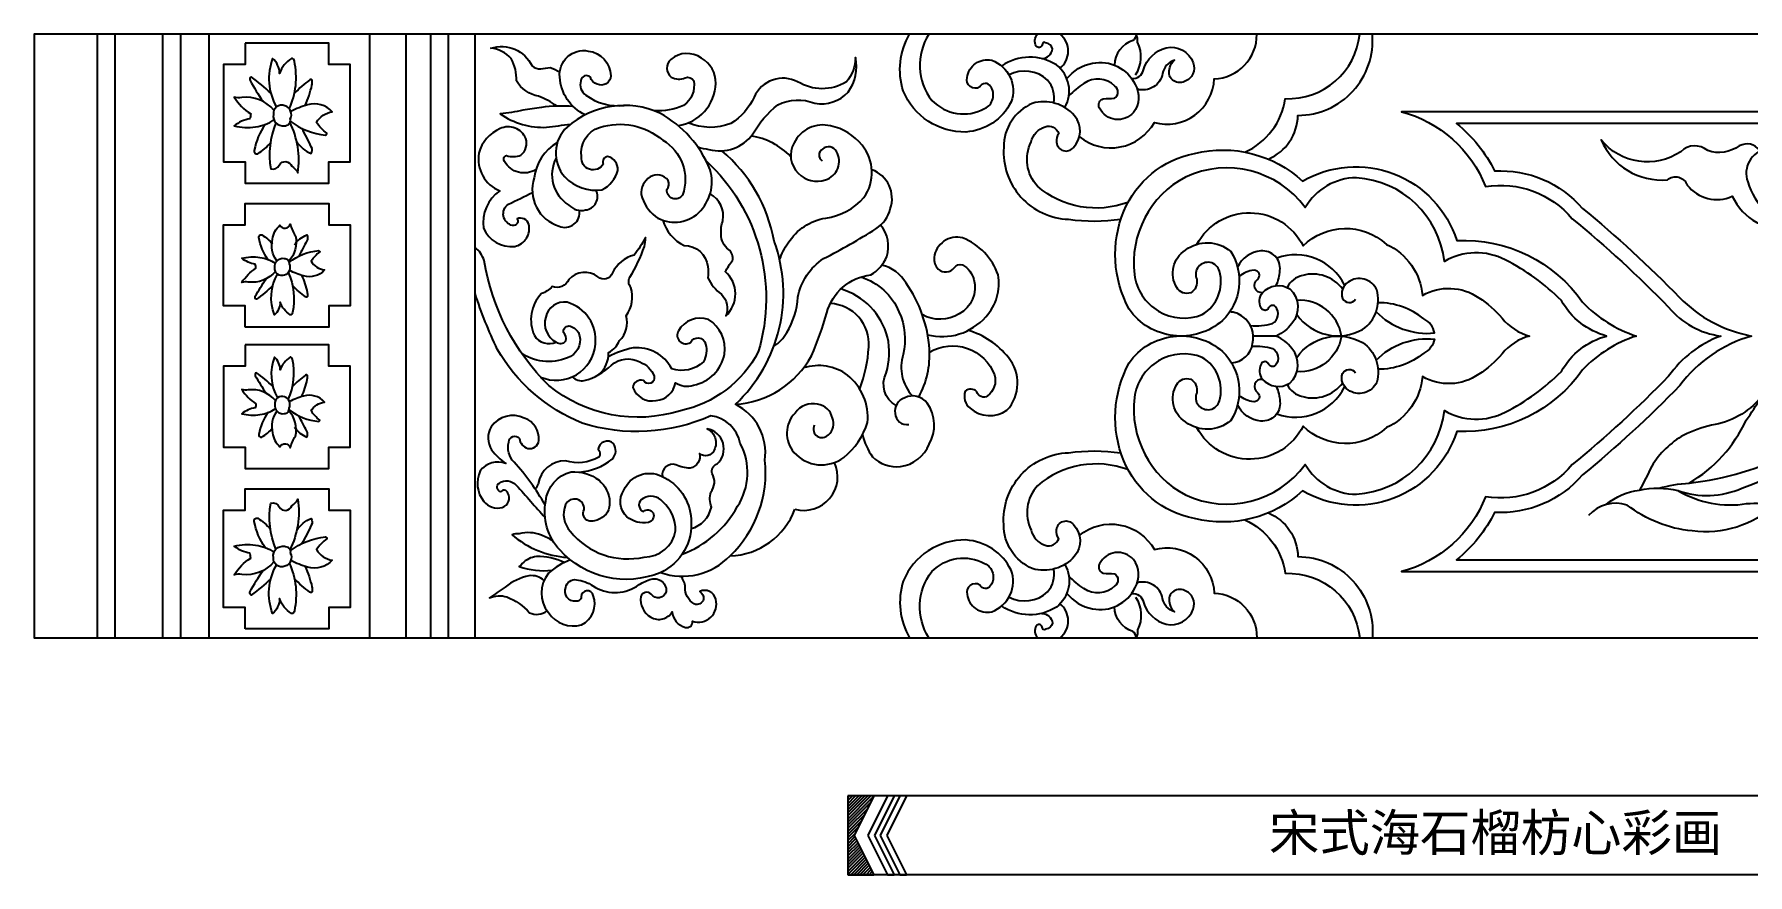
# Model space of a CAD drawing. Extents: x -66030 to 95157, y -13132 to 45879.
# Drawn here: x -51401 to -49981, y 3182 to 3878 of the extents above; entities that cross this region are included whole.
import ezdxf

# ---------------------------------------------------------------- set-up
doc = ezdxf.new("R2010")
doc.units = 0
doc.header["$LTSCALE"] = 100
doc.header["$MEASUREMENT"] = 0
for name, color, linetype in [('3', 11, 'CONTINUOUS'), ('4', 121, 'CONTINUOUS'), ('BH', 21, 'CONTINUOUS'), ('TEXT', 105, 'CONTINUOUS')]:
    doc.layers.add(name, color=color, linetype=linetype)
doc.styles.add('HZ', font='simhei.ttf')

# ---------------------------------------------------------------- blocks, each defined once
blk = doc.blocks.new('A$C4CCE1407')
at = {"layer": '3'}
for p, q in [((0, 65.3), (0, 0)), ((1101.2, 65.3), (0, 65.3)), ((21.6, 65.3), (5.3, 32.6)), ((32.8, 65.3), (16.5, 32.6)), ((38.4, 65.3), (22.1, 32.6)), ((43, 65.3), (26.7, 32.6)), ((48.6, 65.3), (32.3, 32.6)), ((1058.2, 65.3), (1052.6, 65.3)), ((1052.6, 65.3), (1068.9, 32.6)), ((1058.2, 65.3), (1074.5, 32.6)), ((1068.4, 65.3), (1062.8, 65.3)), ((1062.8, 65.3), (1079.1, 32.6)), ((1068.4, 65.3), (1084.7, 32.6)), ((1101.2, 65.3), (1079.6, 65.3)), ((1079.6, 65.3), (1095.9, 32.6)), ((1101.2, 65.3), (1101.2, 0)), ((5.3, 32.6), (21.6, 0)), ((16.5, 32.6), (32.8, 0)), ((22.1, 32.6), (38.4, 0)), ((26.7, 32.6), (43, 0)), ((32.3, 32.6), (48.6, 0)), ((1068.9, 32.6), (1052.6, 0)), ((1074.5, 32.6), (1058.2, 0)), ((1079.1, 32.6), (1062.8, 0)), ((1084.7, 32.6), (1068.4, 0)), ((1095.9, 32.6), (1079.6, 0)), ((0, 0), (21.6, 0)), ((1101.2, 0), (0, 0)), ((32.8, 0), (38.4, 0)), ((43, 0), (48.6, 0)), ((1058.2, 0), (1052.6, 0)), ((1068.4, 0), (1062.8, 0)), ((1101.2, 0), (1079.6, 0))]:
    blk.add_line(p, q, dxfattribs=at)
at = {"layer": 'BH'}
for p, q in [((0, 63.9), (1.3, 65.3)), ((0, 58.8), (6.4, 65.3)), ((0, 61.4), (3.9, 65.3)), ((0, 56.3), (9, 65.3)), ((0, 53.8), (11.5, 65.3)), ((0, 51.2), (14, 65.3)), ((0, 48.7), (16.6, 65.3)), ((0, 46.1), (19.1, 65.3)), ((0, 43.6), (21.5, 65.1)), ((0, 41), (19, 60)), ((1080, 64.6), (1080.6, 65.3)), ((1080.8, 62.9), (1083.2, 65.3)), ((1081.7, 61.2), (1085.7, 65.3)), ((1082.5, 59.5), (1088.3, 65.3)), ((1083.3, 57.8), (1090.8, 65.3)), ((1084.2, 56.1), (1093.4, 65.3)), ((1085, 54.4), (1095.9, 65.3)), ((1085.9, 52.7), (1098.4, 65.3)), ((1086.7, 51), (1101, 65.3)), ((1087.6, 49.3), (1101.2, 62.9)), ((1088.4, 47.6), (1101.2, 60.4)), ((1089.3, 45.9), (1101.2, 57.8)), ((0, 38.5), (16.4, 54.9)), ((0, 35.9), (13.9, 49.8)), ((0, 33.4), (11.3, 44.7)), ((1090.1, 44.2), (1101.2, 55.3)), ((1091, 42.5), (1101.2, 52.8)), ((1091.8, 40.8), (1101.2, 50.2)), ((1092.7, 39.1), (1101.2, 47.7)), ((1093.5, 37.4), (1101.2, 45.1)), ((0, 30.8), (8.8, 39.6)), ((0, 28.3), (6.2, 34.5)), ((0, 25.7), (5.8, 31.6)), ((0, 23.2), (6.7, 29.9)), ((1087.9, 16.5), (1101.2, 29.8)), ((1090.4, 21.6), (1101.2, 32.4)), ((1093, 26.7), (1101.2, 34.9)), ((1094.4, 35.7), (1101.2, 42.6)), ((1095.2, 34), (1101.2, 40)), ((1095.5, 31.8), (1101.2, 37.5)), ((0, 20.7), (7.5, 28.2)), ((0, 18.1), (8.4, 26.5)), ((0, 15.6), (9.2, 24.8)), ((0, 13), (10.1, 23.1)), ((0, 10.5), (10.9, 21.4)), ((0, 7.9), (11.8, 19.7)), ((0, 5.4), (12.6, 18)), ((0, 2.8), (13.5, 16.3)), ((0, 0.3), (14.3, 14.6)), ((1080.2, 1.2), (1101.2, 22.2)), ((1081.6, 0), (1101.2, 19.7)), ((1082.8, 6.3), (1101.2, 24.8)), ((1084.1, 0), (1101.2, 17.1)), ((1085.3, 11.4), (1101.2, 27.3)), ((1086.7, 0), (1101.2, 14.6)), ((2.3, 0), (15.2, 12.9)), ((4.8, 0), (16, 11.2)), ((7.3, 0), (16.8, 9.5)), ((9.9, 0), (17.7, 7.8)), ((12.4, 0), (18.5, 6.1)), ((15, 0), (19.4, 4.4)), ((17.5, 0), (20.2, 2.7)), ((20.1, 0), (21.1, 1)), ((1089.2, 0), (1101.2, 12)), ((1091.7, 0), (1101.2, 9.5)), ((1094.3, 0), (1101.2, 6.9)), ((1096.8, 0), (1101.2, 4.4)), ((1099.4, 0), (1101.2, 1.8))]:
    blk.add_line(p, q, dxfattribs=at)
blk = doc.blocks.new('A$C65046564')
at = {"layer": '3'}
for p, q in [((52.3, 0), (52.3, 500)), ((66.8, 500), (66.8, 0)), ((106.7, 0), (106.7, 500)), ((121.3, 500), (121.3, 0)), ((144.6, 500), (144.6, 0)), ((278, 500), (278, 0)), ((308, 500), (308, 0)), ((328.7, 0), (328.7, 500)), ((343.2, 500), (343.2, 0)), ((365.4, 0), (365.4, 500)), ((1029.4, 250), (1010.4, 250))]:
    blk.add_line(p, q, dxfattribs=at)
for points in [[(741.5, 500, 0.316232), (744, 445.2, 0.3391), (787.7, 438.4, 0.474925), (792.6, 456.8, 0.604118), (783.8, 456.3, -0.681354), (773.2, 464.1, -0.444926), (793.6, 478.4, -0.421936), (809.6, 443.9, -0.268026), (772.2, 419, -0.311106), (720.3, 453, -0.21326), (725.5, 500)], [(835.1, 479.8, 0.383392), (843.9, 487.8, 0.320891), (838.3, 493, 0.690215), (835.5, 491.1, -0.573208), (830.4, 490, -0.33019), (831.7, 500)], [(866.2, 415.2, 0.465058), (928.4, 426.9, 0.482822), (978, 463, 0.405771), (1013.3, 500)], [(912.8, 466.4, 0.268004), (914.5, 493.4, 0.120439), (913.4, 500, -0.240015), (910.5, 494.7, 0.323443), (895.4, 474.4, 0.323443)], [(1003.5, 402.3, 0.25387), (1036.9, 446.6, 0.395815), (1098.6, 500)], [(1022.9, 396.5, 0.293322), (1047.4, 432.8, 0.438572), (1109.1, 500, 0.438572)], [(433.3, 440.4, 0.062567), (417.9, 448.7, -0.216445), (399.7, 461.3, 0.137011), (395.3, 479.9, 0.190444), (378.4, 488.4, -0.375895), (412.7, 473.7, 0.225157), (419.8, 471.4, -0.011309), (427.7, 472.4, -0.088344), (435.6, 468.6)], [(456.7, 433.3, -0.278356), (435.6, 464.5, -0.50545), (459.2, 486.1, -0.37314), (477.9, 465.6, -0.535925), (466.5, 458.6, -0.291768), (461, 464.5, 0.605622), (453, 461.5, 0.333877), (457.3, 449.6, 0.192105), (489, 441, 0.192105)], [(533.5, 424.3, 0.365883), (564.8, 459.3, 0.277663), (553, 480.2, 0.342582), (527.7, 479.2, 0.467636), (528, 464.4, 0.230297), (539.5, 463.8, -0.409323), (546.6, 461.3, -0.294145), (538.2, 441, -0.115296), (513.9, 436.5)], [(909.6, 463.4, 0.384322), (919.4, 470.6, -0.253121), (938.1, 488.8, -0.372269), (960.6, 476.4, -0.424775), (953.5, 460.9, -0.709985), (941.3, 472.4, -0.142), (945, 478.4, 0.276922), (935.2, 467.4, -0.435501), (914.3, 454.4)], [(211.4, 438.2, 0.162202), (215.6, 477.6, 0.455182), (213.2, 479.9, 0.158925), (203.3, 467.6, 0.211067), (197.6, 480, 0.222175), (200.7, 439.8)], [(549.9, 406.6, 0.04853), (559.2, 404.6, 0.317527), (595.6, 417.5, -0.087787), (616.2, 441.5, -0.217173), (647, 442.8, 0.25899), (674.5, 452.1, 0.219031), (680.7, 480.8, -0.165319), (673.2, 460.5, -0.283148), (632.7, 460.7, 0.426913), (596.7, 448, -0.147756), (577.4, 426, -0.194377), (542, 426.6)], [(854.2, 439.3, 0.372837), (847.2, 474.6, 0.301961), (801.9, 473.7)], [(855.8, 463.3, -0.175161), (877.1, 476, -0.343636), (912.5, 458.4, -0.306488), (911, 435.1, -0.535504), (883, 438.8, -0.48914), (886, 446.5, -0.025462), (895.3, 446.9, 0.536195), (895.7, 457.1, 0.355359), (870, 459.3, 0.047743), (857.5, 448.9, 0.047743)], [(196.1, 451.1, 0.040302), (179.9, 464.6, 0.460194), (178.9, 461.6, 0.01574), (189.4, 444.5, 0.01574)], [(224.5, 440.9, 0.049507), (230.2, 457.9, 0.005542), (230.4, 461.1, 0.754505), (228.4, 462.2, 0.039787), (215.7, 451.1)], [(198.7, 437.1, 0.255055), (172, 447.5, -0.079227), (165.6, 447.9, 0.105129), (179.4, 434, -0.087059), (178.8, 430, 0.121881), (165.6, 424.1, 0.09602), (183.5, 423.3, 0.120297), (198.7, 429.1, 0.120297)], [(212.2, 428, 0.141952), (241.4, 416.5, 0.440193), (242.6, 418, -0.094541), (233.9, 427, -0.235049), (247, 435.7, 0.29277), (226.6, 441.5, 0.055839), (212.6, 436)], [(446.7, 440.1, 0.051154), (420.3, 439.4, -0.00929), (405, 437.1, -0.032671), (386.3, 434, 0.162147), (424.7, 422.9, 0.002968), (444.6, 425.6, 0.002968)], [(906.5, 360.7, -0.272399), (831.5, 374, -0.308366), (826.2, 410.8, -0.253937), (837.9, 423.4, -0.40498), (849.1, 417.9, 0.167891), (847.4, 410.5, 0.691604), (861.3, 406.3, 0.384229), (862.3, 432.4, 0.295393), (827.2, 442.7, 0.299044), (803.5, 406.3, 0.42262), (857.3, 346.7, 0.073213), (900.6, 346.9)], [(200.3, 426.5, 0.139286), (196, 388.4, 0.380816), (203.1, 391.6, -0.66113), (213.4, 390.6, -0.147768), (218.5, 385.2, 0.151537), (211.9, 427.1, 0.151537)], [(2450, 435.8), (1133.1, 435.8, -0.239573), (1202.9, 373.8, -0.265326), (1274.7, 347.1, -0.02944), (1354.6, 273.9, 0.191297), (1397.8, 250, 0.151154), (1354.6, 216.7, -0.02944), (1274.7, 143.5, -0.265326), (1202.9, 116.8, -0.239573), (1133.1, 54.8), (2450, 54.8)], [(191.4, 425.3, 0.112388), (182.4, 403.8, 0.611927), (185.2, 401, 0.085347), (195.8, 410, 0.085347)], [(217.6, 410.8, 0.144244), (229.5, 401.1, 0.324223), (229.6, 406.8, 0.017111), (221.8, 422)], [(415.8, 387.8, -0.42711), (389.8, 394.6, -0.5547), (391.4, 399.4, 0.152544), (403.4, 399.8, 0.308529), (407.4, 413.7, 0.428041), (386.2, 421.8, 0.23953), (368.6, 401.4, 0.352563), (385.9, 370.2, 0.286588), (372.5, 339.3, 0.337264), (398.2, 324.2, 0.422398), (409.9, 342.5, 0.43242), (400.2, 347.2, -0.686131), (396.5, 341.5, -0.652129), (393, 359.3, 0.019971), (412.9, 369, 0.019971)], [(617.8, 313, -0.079493), (625, 327.2, -0.218149), (656.1, 347.7, 0.176768), (687.7, 364.7, 0.337868), (686.1, 408.1, 0.176484), (660.1, 424, 0.357026), (629.8, 409.9, 0.351135), (633.3, 384.9, 0.291444), (655.8, 379.4, 0.485625), (664.9, 402.8, 0.492312), (653.4, 404.9, 0.57758), (653.1, 395.2, 0.57758)], [(2450, 426), (1178.8, 426, -0.110823), (1210.4, 386.7, -0.233724), (1283.2, 355.7, -0.02928), (1363.6, 281.9, 0.152533), (1423.3, 250, 0.160441), (1363.9, 209, -0.029402), (1283.2, 134.9, -0.233724), (1210.4, 103.9, -0.110823), (1178.8, 64.6), (2450, 64.6)], [(1430.2, 403.6, 0.381686), (1413.2, 407.5, -0.24553), (1387, 403.6, 0.395626), (1364.7, 402.7, -0.386931), (1298.8, 412.4, 0.324623), (1353.6, 379.4, -0.523372), (1370.1, 375, 0.346933), (1407.4, 365.8, 0.15955), (1427.8, 344, 0.150496), (1460.3, 339.6)], [(1482.4, 351.1, -0.058663), (1466.6, 363.4, -0.363217), (1469, 382.8, -0.489354), (1503.9, 376.5, 0.252065), (1492.3, 404.6, 0.615434), (1478.2, 401.7, 0.715396), (1447.2, 400.2, 0.375493), (1435.5, 405.1, 0.456922), (1420.2, 377.7, 0.267337), (1460.3, 339.6, 0.173345)], [(433.6, 410.2, 0.240161), (414.4, 380.9, 0.422749), (435, 341, 0.586528), (451.9, 354.1)], [(519.2, 54.1, 0.297328), (576.7, 67.9, 0.234286), (605.6, 147, 0.321908), (581.1, 193.4, 0.299845), (613.3, 328.5, 0.173917), (569.9, 403.4, 0.173917)], [(556.9, 395.2, -0.285322), (600.1, 236.8, -0.223383), (535.6, 188.1, -0.251445), (426.5, 208.9, -0.157064), (372.8, 312.5, 0.157412), (365.4, 323.4, 0.157412)], [(432.5, 397.4, 0.391514), (443.1, 358.5, 0.273878), (456.9, 354.4, 0.530752), (465.6, 370.7, 0.530752)], [(613.1, 241.6, 0.126275), (623.8, 252.9, 0.12131), (632.9, 282.1, -0.202234), (654.3, 314.2, 0.02531), (697.6, 338.9, 0.20405), (709.5, 355.4, 0.411908), (694.2, 387.8, 0.411908)], [(521, 346, 0.214327), (538.7, 324.9, -0.390308), (558.3, 307.6, -0.044273), (558.3, 298.1, 0.123138), (569.5, 284.7, -0.305719), (573.2, 266.6, 0.444), (572.8, 303.4, -0.026886), (578.7, 312.5, 0.311788), (575.5, 321.6, -0.231595), (569.3, 334.2, -0.102179), (570.8, 345.8, 0.320714), (560.2, 367.7)], [(201.2, 312.4, -0.245072), (197.6, 330.3, -0.193237), (203.6, 341.7, 0.66113), (212.2, 342.6, 0.088024), (216.5, 333, -0.247473), (211, 311.9, -0.151537)], [(581.1, 193.4, 0.2591), (644.2, 233.7, 0.03514), (656.9, 269.2, -0.309639), (693.4, 300.6, 0.163983), (706.6, 315.8, 0.259723), (701.5, 341.8, 0.259723)], [(963.7, 326.1, -0.606573), (1051.6, 324.7, -0.399094), (1120.7, 325.9, -0.271049), (1150.6, 283.6, -0.290917), (1197.3, 281.7, -0.078284), (1216.7, 264.7, 0.156791), (1239.3, 250, 0.156791), (1216.7, 235.3, -0.078284), (1197.3, 218.3, -0.290917), (1150.6, 216.4, -0.271049), (1120.7, 174.1, -0.399094), (1051.6, 175.3, -0.606573), (963.7, 173.9)], [(1362.4, 122, 0.191677), (1415.4, 124, 0.054682), (1514.7, 173.9, 0.191088), (1555.5, 220.9, 0.278634), (1529.9, 337.5, 0.351532), (1472.9, 347.7, 0.441192), (1452.7, 294.8, 0.496552), (1498.8, 292.2, 0.62407), (1492, 322, 0.317183), (1475.8, 312.5)], [(193.7, 313.4, -0.112388), (186.2, 331.5, -0.611927), (188.6, 333.8, -0.085347), (197.4, 326.3, -0.085347)], [(215.7, 325.6, -0.144244), (225.8, 333.7, -0.324223), (225.8, 328.9, -0.017111), (219.3, 316.2)], [(468, 218, 0.219594), (476.1, 236.4, 0.175649), (485.1, 246.2, 0.279987), (490.6, 266.8, 0.236296), (494.5, 290.2, -0.312666), (493.7, 298.8, 0.054302), (505.7, 324.1, 0.075161), (506.6, 331.5, -0.04958), (497.2, 317.1, 0.22122), (479.3, 302.3, -0.541255), (467.2, 299.1, 0.392751), (443, 296.8, -0.413928), (429.3, 291, -0.132212), (420.4, 285.1, 0.304912), (414.5, 250.4, 0.366976), (432.6, 245, 0.366976)], [(740.5, 251.1, 0.285341), (788.7, 266, 0.237458), (798.9, 300.7, 0.214518), (769.5, 331.3, 0.453121), (745.9, 315.1, 0.228218), (749.3, 305.5, 0.439716), (762.5, 306.4, -0.361823), (769.5, 309, -0.199212), (778.7, 296.8, -0.359032), (766.5, 268.4, -0.280411), (736, 267.8)], [(199.9, 303.5, -0.255055), (177.4, 294.7, 0.079227), (172, 294.4, -0.105129), (183.7, 306.1, 0.087059), (183.2, 309.4, -0.121881), (172, 314.4, -0.09602), (187.1, 315.1, -0.120297), (199.8, 310.2, -0.120297)], [(211.2, 311.1, -0.141952), (235.8, 320.8, -0.440193), (236.7, 319.6, 0.094541), (229.5, 312, 0.235049), (240.5, 304.7, -0.29277), (223.3, 299.8, -0.055839), (211.6, 304.4)], [(1029.4, 291.7, 0.090872), (1032.5, 304.3, 0.471329), (1016.7, 320.5, 0.25615), (997.3, 307.1, 0.25615)], [(210.6, 302.6, -0.162202), (214, 269.4, -0.455182), (212, 267.6, -0.158925), (203.8, 277.9, -0.211067), (199, 267.4, -0.222175), (201.6, 301.3)], [(221.6, 300.3, -0.049507), (226.3, 286, -0.005542), (226.5, 283.3, -0.754505), (224.8, 282.4, -0.039787), (214.1, 291.7)], [(685.3, 298.9, -0.221233), (716.7, 270, -0.170182), (720.1, 234.6, 0.260653), (727.8, 200.3, 0.260653)], [(733.2, 199.4, 0.138871), (742, 239.1, 0.135354), (722.6, 293.9, 0.20612), (702.5, 308.7)], [(1018, 285.9, -0.785214), (1013.9, 296.8, 0.697658), (1011, 304.5, 0.145794), (998.6, 299.3, 0.145794)], [(197.7, 291.7, -0.040302), (184.1, 280.4, -0.460194), (183.2, 282.9, -0.01574), (192.1, 297.3, -0.01574)], [(537, 69.3, 0.182891), (582.9, 108.9, 0.272455), (585.2, 161, 0.328516), (560.7, 183.8, -0.183045), (454.2, 177.8, -0.167722), (383.8, 239.1, -0.031401), (365.4, 285.2)], [(714.3, 192.3, -0.404629), (706.2, 219.3, 0.127439), (707.3, 249.1, 0.25933), (668.6, 289, 0.25933)], [(1008, 258.6, 0.086506), (1026.4, 260.3, 0.449507), (1028.9, 274.1, 0.426145), (1024.5, 274.7, 0.172536), (1022.4, 272.1, -0.525862), (1016.9, 273.4, -0.302879), (1018, 285.9, -0.357708), (1040.6, 289.2, -0.397985), (1042.4, 260.3, -0.117378), (1029.4, 250)], [(1046.4, 267.7, 0.379982), (1101, 255.4, 0.323429), (1112.7, 288.3, 0.477764), (1089, 294.6, 0.344823), (1084.4, 281.1, 0.56366), (1095.1, 280.4)], [(419.7, 216, 0.513541), (465.1, 243.2, 0.369853), (441.6, 277.9, 0.395625), (423.9, 265.7, 0.363158), (432.6, 245, 0.419341), (440.6, 245.9, 0.269705), (438.6, 252.9, -0.436095), (443.2, 258.4, -0.20885), (451.1, 253, -0.388583), (444.4, 233.1, -0.264108), (404.4, 235.2)], [(684.2, 206.1, 0.073385), (691.7, 240.9, 0.421991), (659.8, 276.9)], [(992.4, 227.7, 0.352998), (1009.8, 243.8, 0.307169), (1001.7, 265.9, 0.159786), (990.9, 270)], [(1083.5, 250, 0.001601), (1083.5, 250.2, 0.387167), (1046.5, 279.5)], [(1112.2, 270.1, 0.228115), (1160.6, 252.5, 0.242585), (1151.8, 264.1, 0.17364), (1113.8, 277.6)], [(445.9, 216.2, 0.214917), (455.9, 213, 0.130246), (478.5, 225.9, -0.315404), (502, 228.5, -0.218738), (513.8, 216.6, -0.876033), (504.9, 213, 0.475109), (496.1, 207.4, 0.371412), (515.5, 196.5, 0.338991), (531.5, 211.3, 0.239883), (546.5, 209.4, 0.311531), (572, 235, 0.302484), (558.9, 263.6, 0.355096), (533.9, 254.4, 0.794142), (543.9, 244.7, -0.689581), (556.5, 243.3, -0.191136), (554.7, 228.6, -0.277612), (528.4, 222.9, 0.303745), (496.4, 240.1, 0.070999), (475.9, 232.8)], [(742.1, 236.5, -0.46947), (795.9, 217.8, -0.311758), (790.1, 200.3, -0.517938), (781.3, 203.8, 0.413809), (771.7, 204.2, 0.325712), (775.6, 190.2, 0.34322), (806.2, 188.5, 0.376064), (807.4, 232.2, 0.159014), (773.7, 254.7, 0.187075)], [(1009.3, 241.5, -0.080422), (1026.4, 239.7, -0.449507), (1028.9, 225.9, -0.426145), (1024.5, 225.3, -0.172536), (1022.4, 227.9, 0.525862), (1016.9, 226.6, 0.302879), (1018, 214.1, 0.357708), (1040.6, 210.8, 0.397985), (1042.4, 239.7, 0.117378), (1029.4, 250)], [(1046.4, 232.3, -0.379982), (1101, 244.6, -0.323429), (1112.7, 211.7, -0.477764), (1089, 205.4, -0.344823), (1084.4, 218.9, -0.56366), (1095.1, 219.6)], [(1083.5, 250, -0.001601), (1083.5, 249.8, -0.387167), (1046.5, 220.5)], [(1112.2, 229.9, -0.228115), (1160.6, 247.5, -0.242585), (1151.8, 235.9, -0.17364), (1113.8, 222.4)], [(1346.4, 123.9, -0.047966), (1371.7, 128.2, 0.098152), (1457.1, 154.3, 0.288915), (1480.9, 187, 0.274118), (1464.4, 219.2, 0.58538), (1442.2, 209.7, -0.344868), (1464.8, 246.3, -0.386992), (1508.5, 218.8, -0.282093), (1493.1, 160.6)], [(210.6, 197.4, 0.162202), (214, 230.6, 0.455182), (212, 232.4, 0.158925), (203.8, 222.1, 0.211067), (199, 232.6, 0.222175), (201.6, 198.7)], [(197.7, 208.3, 0.040302), (184.1, 219.6, 0.460194), (183.2, 217.1, 0.01574), (192.1, 202.7, 0.01574)], [(221.6, 199.7, 0.049507), (226.3, 214, 0.005542), (226.5, 216.7, 0.754505), (224.8, 217.6, 0.039787), (214.1, 208.3)], [(646.5, 176.1, 0.870731), (658.3, 168.2, 0.323863), (661.5, 182, 0.320659), (649.3, 193.5, 0.315191), (630.7, 186.2, 0.394819), (629.7, 153.6, 0.392873), (670.9, 149.4, 0.1487), (690.7, 178.3, 0.252942), (674.1, 217.5, 0.24678), (637.7, 223.5, 0.24678)], [(1018, 214.1, 0.785214), (1013.9, 203.2, -0.697658), (1011, 195.5, -0.145794), (998.6, 200.7, -0.145794)], [(199.9, 196.5, 0.255055), (177.4, 205.3, -0.079227), (172, 205.6, 0.105129), (183.7, 193.9, -0.087059), (183.2, 190.6, 0.121881), (172, 185.6, 0.09602), (187.1, 184.9, 0.120297), (199.8, 189.8, 0.120297)], [(211.2, 188.9, 0.141952), (235.8, 179.2, 0.440193), (236.7, 180.4, -0.094541), (229.5, 188, -0.235049), (240.5, 195.3, 0.29277), (223.3, 200.2, 0.055839), (211.6, 195.6)], [(686.5, 168.3, 0.0998), (694.8, 149.9, 0.221909), (718, 141.8, 0.269479), (741.7, 160.3, 0.28915), (740.2, 194.4, 0.349738), (721.5, 198.9, 0.368073), (713.5, 185.8, 0.43842), (724.9, 176.7, 0.43842)], [(1029.4, 208.3, -0.090872), (1032.5, 195.7, -0.471329), (1016.7, 179.5, -0.25615), (997.3, 192.9, -0.25615)], [(1371.7, 128.2, 0.153161), (1418.9, 180.3, 0.033503), (1431, 199, -0.182178), (1390.1, 176.1, 0.048357), (1367.1, 167.9, 0.124257), (1340.6, 142.2, -0.022545), (1330.4, 122.3)], [(193.7, 186.6, 0.112388), (186.2, 168.5, 0.611927), (188.6, 166.2, 0.085347), (197.4, 173.7, 0.085347)], [(201.2, 187.6, 0.245072), (197.6, 169.7, 0.193237), (203.6, 158.3, -0.66113), (212.2, 157.4, -0.088024), (216.5, 167, 0.247473), (211, 188.1, 0.151537)], [(215.7, 174.4, 0.144244), (225.8, 166.3, 0.324223), (225.8, 171.1, 0.017111), (219.3, 183.8)], [(423.4, 110, 0.05482), (397.7, 145.5, -0.257609), (393.3, 162.1, -0.693304), (402.2, 165.2, 0.312119), (409.1, 156.9, 0.450463), (418.2, 163.3, 0.344175), (406.2, 182, 0.365797), (378.7, 174.8, 0.278103), (379.1, 155.7, 0.084413), (390.8, 144.3, 0.340159), (369.6, 138.2, 0.285972), (372.6, 113, 0.288746), (387.9, 107.9, 0.474237), (392.6, 119.9, 0.613622), (386.6, 120.8, -0.625111), (385.5, 128.2, -0.369336), (399.5, 126.4, -0.002362), (423.4, 99.6)], [(544.4, 90.4, 0.285136), (561.2, 108.3, -0.139131), (560.7, 120.7, 0.32092), (561.8, 136, -0.385522), (565.9, 144.1, 0.628916), (557.7, 173.1, -0.428804), (563.5, 155.5, -0.534644), (551.5, 152.7, -0.41529), (543.6, 140.5, -0.101418), (531.8, 143.3, 0.56514), (520.6, 133.6, 0.56514)], [(451.6, 137.3, 0.150918), (479.1, 147.9, 0.353922), (480.1, 161, 0.60903), (467.5, 156.2, -0.345881), (467.9, 149.7, -0.208914), (440.4, 146.6, 0.363535), (417.6, 127.6)], [(906.5, 139.3, 0.272399), (831.5, 126, 0.308366), (826.2, 89.2, 0.253937), (837.9, 76.6, 0.40498), (849.1, 82.1, -0.167891), (847.4, 89.5, -0.691604), (861.3, 93.7, -0.384229), (862.3, 67.6, -0.295393), (827.2, 57.3, -0.299044), (803.5, 93.7, -0.42262), (857.3, 153.3, -0.073213), (900.6, 153.1)], [(200.3, 73.5, -0.139286), (196, 111.6, -0.380816), (203.1, 108.4, 0.66113), (213.4, 109.4, 0.147768), (218.5, 114.8, -0.151537), (211.9, 72.9, -0.151537)], [(1303, 110.4, -0.149777), (1330.4, 122.3, -0.110794), (1362.4, 122, 0.1759), (1419.3, 111.1, -0.055331), (1443.1, 110.3, -0.223135), (1374.1, 88.5, -0.142761), (1320.3, 109.9, 0.298931), (1288.3, 101.3, 0.298931)], [(1022.9, 103.5, -0.293322), (1047.4, 67.2, -0.438572), (1109.1, 0, -0.438572)], [(191.4, 74.7, -0.112388), (182.4, 96.2, -0.611927), (185.2, 99, -0.085347), (195.8, 90, -0.085347)], [(217.6, 89.2, -0.144244), (229.5, 98.9, -0.324223), (229.6, 93.2, -0.017111), (221.8, 78)], [(430, 80.2, 0.060604), (420.3, 85, 0.169683), (401.9, 86, 0.115952), (396, 85.4, 0.164779), (441.9, 66.6, 0.164779)], [(866.2, 84.8, -0.465058), (928.4, 73.1, -0.482822), (978, 37, -0.405771), (1013.3, 0)], [(1003.5, 97.7, -0.25387), (1036.9, 53.4, -0.395815), (1098.6, 0)], [(198.7, 62.9, -0.255055), (172, 52.5, 0.079227), (165.6, 52.1, -0.105129), (179.4, 66, 0.087059), (178.8, 70, -0.121881), (165.6, 75.9, -0.09602), (183.5, 76.7, -0.120297), (198.7, 70.9, -0.120297)], [(212.2, 72, -0.141952), (241.4, 83.5, -0.440193), (242.6, 82, 0.094541), (233.9, 73, 0.235049), (247, 64.3, -0.29277), (226.6, 58.5, -0.055839), (212.6, 64)], [(741.5, 0, -0.316232), (744, 54.8, -0.3391), (787.7, 61.6, -0.474925), (792.6, 43.2, -0.604118), (783.8, 43.7, 0.681354), (773.2, 35.9, 0.444926), (793.6, 21.6, 0.421936), (809.6, 56.1, 0.268026), (772.2, 81, 0.311106), (720.3, 47, 0.21326), (725.5, 0)], [(211.4, 61.8, -0.162202), (215.6, 22.4, -0.455182), (213.2, 20.1, -0.158925), (203.3, 32.4, -0.211067), (197.6, 20, -0.222175), (200.7, 60.2)], [(224.5, 59.1, -0.049507), (230.2, 42.1, -0.005542), (230.4, 38.9, -0.754505), (228.4, 37.8, -0.039787), (215.7, 48.9)], [(439.3, 62.3, 0.125416), (416.4, 67.2, 0.188443), (404.5, 61.4, -0.148506), (401.9, 59, 0.110938), (429.2, 55.9, 0.110938)], [(444.5, 64.5, 0.109787), (426.3, 53.4, 0.357487), (426.1, 20.8, 0.323719), (453.7, 10.8, 0.386593), (463.3, 35, 0.904902), (453.4, 33.9, -0.466543), (449, 30.3, -0.561728), (440.5, 41.7, -0.402723), (449.4, 48.1, -0.110125), (463.1, 43, 0.294865), (499.1, 42.6, -0.07347), (508.9, 47.6, -0.604102), (523.8, 38.3, -0.647026), (511.3, 36.2, 0.565176), (502.8, 34.1, 0.311416), (511.1, 17.1, 0.42948), (528.8, 21.6, 0.332378), (539.9, 8.6, 0.558898), (545.5, 13.8, 0.609261), (564.8, 31.9, 0.494674), (551.6, 38.3, -0.266949), (554.8, 31.9, -0.457477), (547, 28, -0.277123), (539.5, 41.9, 0.194661), (535.8, 50.7)], [(854.2, 60.7, -0.372837), (847.2, 25.4, -0.301961), (801.9, 26.3)], [(855.8, 36.7, 0.175161), (877.1, 24, 0.343636), (912.5, 41.6, 0.306488), (911, 64.9, 0.535504), (883, 61.2, 0.48914), (886, 53.5, 0.025462), (895.3, 53.1, -0.536195), (895.7, 42.9, -0.355359), (870, 40.7, -0.047743), (857.5, 51.1, -0.047743)], [(196.1, 48.9, -0.040302), (179.9, 35.4, -0.460194), (178.9, 38.4, -0.01574), (189.4, 55.5, -0.01574)], [(422.6, 47.4, 0.215603), (410, 51.4, 0.11599), (390.3, 42, -0.000873), (377.3, 33.1, -0.180408), (391.8, 33.8, -0.117442), (410.5, 20.7, 0.284602), (425, 22.3, 0.284602)], [(909.6, 36.6, -0.384322), (919.4, 29.4, 0.253121), (938.1, 11.2, 0.372269), (960.6, 23.6, 0.424775), (953.5, 39.1, 0.709985), (941.3, 27.6, 0.142), (945, 21.6, -0.276922), (935.2, 32.6, 0.435501), (914.3, 45.6)], [(912.8, 33.6, -0.268004), (914.5, 6.6, -0.120439), (913.4, 0, 0.240015), (910.5, 5.3, -0.323443), (895.4, 25.6, -0.323443)], [(835.1, 20.2, -0.383392), (843.9, 12.2, -0.320891), (838.3, 7, -0.690215), (835.5, 8.9, 0.573208), (830.4, 10, 0.33019), (831.7, 0)]]:
    blk.add_lwpolyline(points, format="xyb", dxfattribs=at)
for points in [[(174.8, 492.7), (174.8, 475), (157, 475), (157, 394.4), (174.8, 394.4), (174.8, 376.7), (244.2, 376.7), (244.2, 394.4), (261.9, 394.4), (261.9, 475), (244.2, 475), (244.2, 492.7)], [(174.8, 257.3), (174.8, 275), (157, 275), (157, 342.2), (174.8, 342.2), (174.8, 359.9), (244.2, 359.9), (244.2, 342.2), (261.9, 342.2), (261.9, 275), (244.2, 275), (244.2, 257.3)], [(174.8, 242.7), (174.8, 225), (157, 225), (157, 157.8), (174.8, 157.8), (174.8, 140.1), (244.2, 140.1), (244.2, 157.8), (261.9, 157.8), (261.9, 225), (244.2, 225), (244.2, 242.7)], [(174.8, 7.3), (174.8, 25), (157, 25), (157, 105.6), (174.8, 105.6), (174.8, 123.3), (244.2, 123.3), (244.2, 105.6), (261.9, 105.6), (261.9, 25), (244.2, 25), (244.2, 7.3)]]:
    blk.add_lwpolyline(points, close=True, dxfattribs=at)
for points in [[(207.7, 440.7, 0.579992), (198.2, 433.5, 0.509795), (207.3, 424.2, 0.495948), (212.2, 429.8, 0.473399)], [(471.7, 392.6, -0.822231), (453.6, 398.5, -0.369494), (468.6, 422.8, -0.257975), (520.9, 412.3, -0.361808), (537.3, 366.8, -0.790466), (524.4, 371.3, 0.308402), (525.4, 378.8, 0.394173), (510.4, 381.8, 0.269455), (503.1, 367.1, 0.156147), (514.8, 349, 0.343714), (550.7, 352.1, 0.277303), (560.3, 387.7, 0.171103), (518.6, 434.6, 0.295531), (441.6, 423.1, 0.409179), (439.8, 381.8, 0.241272), (470.5, 371.1, 0.222256), (483.6, 387.2, 0.384929), (475.2, 398.7, 0.508652)], [(1327.9, 250, 0.122708), (1283.3, 222.1, -0.25988), (1179.1, 171, -0.479261), (1051.2, 121.7, -0.252547), (961.7, 98.8, -0.248634), (903, 146.6, -0.224729), (907.5, 227.8, -0.444283), (984.9, 237.2, -0.353622), (991.7, 179.9, -0.352646), (954.1, 178.8, -0.402828), (946.9, 209.9, -0.354222), (958.6, 214.2, -0.327353), (963.5, 203, 1.069318), (982.3, 196.2, 0.344363), (968, 232.3, 0.485654), (911.8, 199.1, 0.309275), (954.2, 118.3, 0.354751), (1053.5, 143.5, 0.266496), (1095.9, 118.9, 0.362266), (1168.8, 188.2, 0.257465), (1219.2, 186.9, 0.079497), (1265.8, 220.7, -0.201627), (1303.1, 250, -0.201627), (1265.8, 279.3, 0.079497), (1219.2, 313.1, 0.257465), (1168.8, 311.8, 0.362266), (1095.9, 381.1, 0.266496), (1053.5, 356.5, 0.354751), (954.2, 381.7, 0.309275), (911.8, 300.9, 0.485654), (968, 267.7, 0.344363), (982.3, 303.8, 1.069318), (963.5, 297, -0.327353), (958.6, 285.8, -0.354222), (946.9, 290.1, -0.402828), (954.1, 321.2, -0.352646), (991.7, 320.1, -0.353622), (984.9, 262.8, -0.444283), (907.5, 272.2, -0.224729), (903, 353.4, -0.248634), (961.7, 401.2, -0.252547), (1051.2, 378.3, -0.479261), (1179.1, 329, -0.25988), (1283.3, 277.9, 0.122708)], [(207.5, 300.5, -0.579992), (199.4, 306.5, -0.509795), (207.1, 314.3, -0.495948), (211.2, 309.7, -0.473399)], [(207.5, 199.5, 0.579992), (199.4, 193.5, 0.509795), (207.1, 185.7, 0.495948), (211.2, 190.3, 0.473399)], [(518.9, 53.9, -0.31389), (435.5, 72.8, -0.236275), (423.9, 113.1, -0.315962), (445.1, 137.4, -0.184833), (468.1, 130.5, -0.211265), (476.9, 112.4, -0.316217), (468.9, 98.5, -0.178944), (459.4, 96.8, -0.476719), (455.9, 106.3, 0.824683), (440.4, 110.3, 0.297526), (444.5, 88, 0.287228), (505.6, 66.9, 0.364526), (531.6, 88.6, 0.222327), (520.9, 112.6, 0.379829), (504.7, 115.5, 0.652761), (504.9, 104.6, -0.480876), (512.9, 103.5, -0.473296), (509, 95.5, -0.220291), (491.3, 100.2, -0.372757), (488.8, 122.3, -0.435279), (520, 133.8, -0.285285), (544.4, 98.3, -0.319958)], [(207.7, 59.3, -0.579992), (198.2, 66.5, -0.509795), (207.3, 75.8, -0.495948), (212.2, 70.2, -0.473399)]]:
    blk.add_lwpolyline(points, format="xyb", close=True, dxfattribs=at)
for centre, radius, start, end in [((839.2, 486), 17.8, 307.7448, 51.8279), ((820.8, 441.7), 27.8, 46.5087, 117.4938), ((822.7, 446.9), 22.8, 350.3385, 40.9619), ((586.3, 360.4), 55.8, 43.1522, 81.9223), ((1045.5, 272.1), 45.2, 25.8666, 110.3017), ((1055.8, 280.9), 19.8, 103.1507, 151.6678), ((1059.6, 270), 31.3, 37.1985, 105.2947), ((1045.5, 227.9), 45.2, 249.6983, 334.1334), ((1055.8, 219.1), 19.8, 208.3322, 256.8493), ((1059.6, 230), 31.3, 254.7053, 322.8015), ((637.8, 133.6), 28.1, 254.9926, 24.4464), ((413.9, 127.4), 3.65, 282.8355, 2.4835), ((574.7, 127.4), 59.6, 271.9598, 339.4445), ((822.7, 53.1), 22.8, 319.0381, 9.6615), ((820.8, 58.3), 27.8, 242.5062, 313.4913), ((839.2, 14), 17.8, 308.1721, 52.2552)]:
    blk.add_arc(centre, radius, start, end, dxfattribs=at)
at = {"layer": '4'}
blk.add_lwpolyline([(2450, 500), (0, 500), (0, 0), (2450, 0)], dxfattribs=at)

msp = doc.modelspace()

# ---------------------------------------------------------------- block references
at = {"layer": '4'}
for name, p in [('A$C65046564', (-51400.9, 3378.4)), ('A$C4CCE1407', (-50726.5, 3182.1))]:
    msp.add_blockref(name, p, dxfattribs=at)

# ---------------------------------------------------------------- texts
at = {"layer": 'TEXT', "insert": (-50377.5, 3215.2), "char_height": 30.6, "attachment_point": 4, "style": 'HZ'}
msp.add_mtext('宋式海石榴枋心彩画', dxfattribs=at)

doc.saveas('drawing.dxf')
